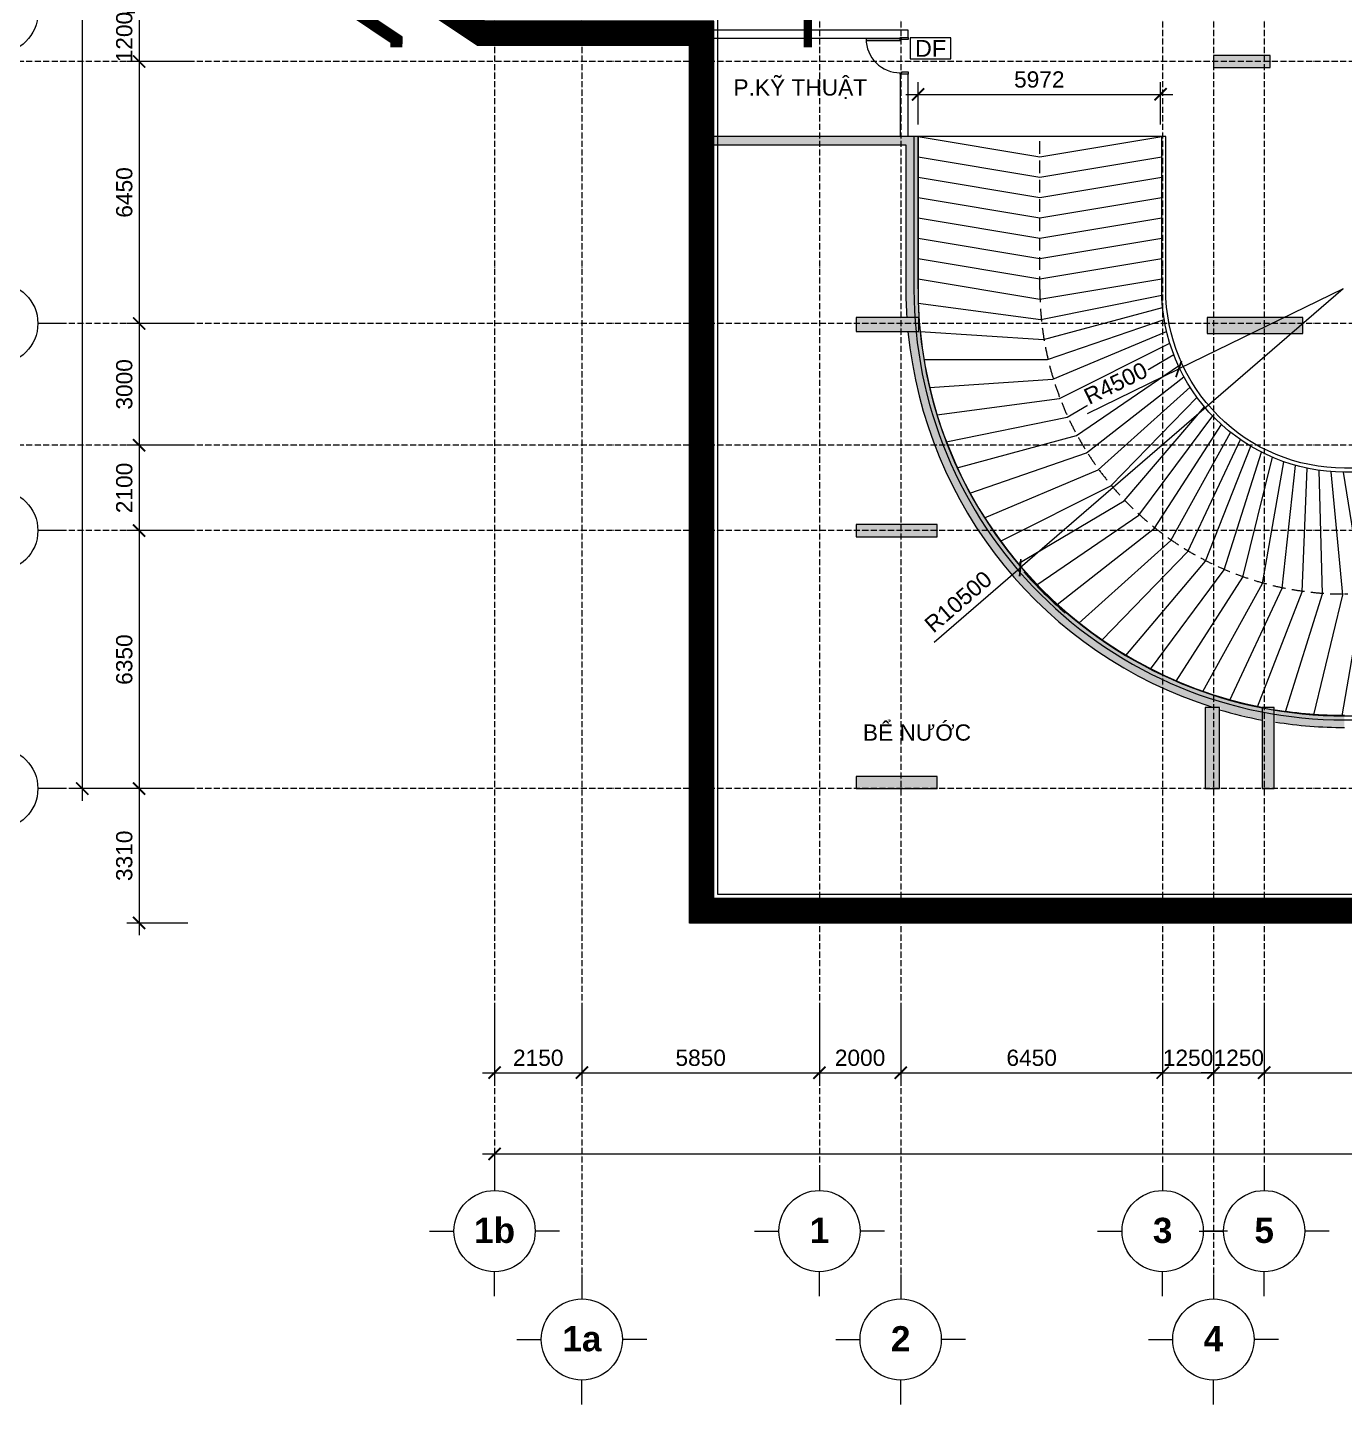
# Model space of a CAD drawing. Header units: millimetres. Extents: x -55734 to 118445, y -16290 to 119028.
# Drawn here: x -19999 to 12428, y -15162 to 18735 of the extents above; entities that cross this region are included whole.
import ezdxf
from ezdxf.enums import TextEntityAlignment as Align
from ezdxf.xclip import XClip

# ---------------------------------------------------------------- set-up
doc = ezdxf.new("R2010")
doc.units = ezdxf.units.MM
doc.header["$XCLIPFRAME"] = 0
for name, pattern in [('Grid Line', [4.2, 3, -0.6, 0, -0.6]), ('HIDDEN2', [4.7625, 3.175, -1.5875]), ('PHANTOM', [63.5, 31.75, -6.35, 6.35, -6.35, 6.35, -6.35])]:
    doc.linetypes.add(name, pattern=pattern)
doc.layers.get('Defpoints').update_dxf_attribs({"color": 230})
for name, color, linetype, lineweight in [('A-DETL-THIN', 151, 'Continuous', 5), ('CHU', 181, 'Continuous', 5), ('CUA', 31, 'Continuous', 9), ('DIM', 1, 'Continuous', 5), ('HATCH-1', 8, 'Continuous', 5), ('HATCH-TUONG', 152, 'Continuous', 15), ('KH', 6, 'Continuous', 5), ('KI-HIEU-1', 151, 'Continuous', 9), ('NET THAY 2', 55, 'Continuous', 5), ('NET-CAT', 3, 'Continuous', 15), ('NET-THAY', 2, 'Continuous', 9), ('TRUC', 225, 'Continuous', 5), ('X-COT HAM$0$LC.HA', 8, 'Continuous', 9), ('Y-GHI CHU PCCC$0$Z-CT1-GHI CHU TT$0$KI-HIEU', 6, 'Continuous', 13)]:
    doc.layers.add(name, color=color, linetype=linetype, lineweight=lineweight)
doc.layers.add('CGXD', color=5, linetype='HIDDEN2')
doc.layers.add('RD-AB', color=4, linetype='PHANTOM')
doc.styles.add('Arial_4', font='arial_0.ttf', dxfattribs={"height": 400})
doc.styles.add('Arial_B', font='arialbd_0.ttf', dxfattribs={"height": 3})
doc.styles.add('TA1', font='arial_0.ttf')
doc.styles.add('Y-GHI CHU PCCC$0$Arial', font='arial_0.ttf')
doc.dimstyles.new('D_200_KTx2', dxfattribs={"dimtxt": 400, "dimasz": 300, "dimexe": 300, "dimexo": 300, "dimgap": 160, "dimtad": 1, "dimdec": 0, "dimzin": 9, "dimtxsty": 'TA1', "dimblk": 'ARCHTICK', "dimcen": 1, "dimdle": 300, "dimclrd": 256, "dimclre": 256, "dimclrt": 7, "dimadec": 0, "dimazin": 0, "dimtfac": 1, "dimtdec": 0, "dimtix": 1, "dimtmove": 1, "dimatfit": 3, "dimldrblk": 'ARCHTICK', "dimfxl": 0, "dimtolj": 1, "dimtzin": 0, "dimlwd": -1, "dimlwe": -1, "dimarcsym": 0})

# ---------------------------------------------------------------- blocks, each defined once
blk = doc.blocks.new('CUA 1 CANH MO - 2 - Type 1-1152486-MẶT BẰNG HẦM 2')
at = {"layer": 'CUA', "lineweight": 5}
for p, q in [((-349, -102), (-349, 98)), ((-349, 98), (-299, 98)), ((-299, 98), (-299, -61)), ((501, 98), (551, 98)), ((501, -61), (501, 98)), ((551, 98), (551, -102)), ((-319, -102), (-349, -102)), ((-319, -61), (-319, -102)), ((-299, -61), (-319, -61)), ((521, -61), (501, -61)), ((521, -102), (521, -61)), ((551, -102), (521, -102))]:
    blk.add_line(p, q, dxfattribs=at)
at = {"layer": 'CUA'}
for p, q in [((-278, -102), (-318, -102)), ((-318, -102), (-318, -940)), ((-278, -940), (-278, -102)), ((-318, -940), (-278, -940))]:
    blk.add_line(p, q, dxfattribs=at)
at = {"layer": 'CUA', "lineweight": 5}
blk.add_arc((-318, -102), 838, 270, 0.5, dxfattribs=at)
blk = doc.blocks.new('_ArchTick')
at = {"color": 0, "const_width": 0.15}
blk.add_lwpolyline([(-0.5, -0.5), (0.5, 0.5)], dxfattribs=at)
blk = doc.blocks.new('*D25')
at = {"layer": 'Defpoints', "color": 0, "transparency": 16777216}
for p in [(12392, 12300), (4445, 5437)]:
    blk.add_point(p, dxfattribs=at)
at = {"layer": 'DIM', "transparency": 16777216}
for p in [(12392, 12300), (2321, 3603)]:
    blk.add_line(p, (4445, 5437), dxfattribs=at)
at = {"layer": 'DIM', "transparency": 16777216, "xscale": 300, "yscale": 300, "zscale": 300, "rotation": 40.8131607590507}
blk.add_blockref('_ArchTick', (4445, 5437), dxfattribs=at)
at = {"layer": 'DIM', "color": 7, "transparency": 16777216, "insert": (2918, 4600), "char_height": 400, "attachment_point": 5, "rotation": 40.8132, "style": 'TA1', "bg_fill": 3, "box_fill_scale": 1.1, "bg_fill_color": 256, "bg_fill_true_color": 13158600, "bg_fill_transparency": 0}
blk.add_mtext('\\A1;R10500', dxfattribs=at)
blk = doc.blocks.new('*D26')
at = {"layer": 'Defpoints', "color": 0, "transparency": 16777216}
for p in [(12392, 12300), (8347, 10329)]:
    blk.add_point(p, dxfattribs=at)
at = {"layer": 'DIM', "transparency": 16777216}
for p in [(12392, 12300), (6103, 9235)]:
    blk.add_line(p, (8347, 10329), dxfattribs=at)
at = {"layer": 'DIM', "transparency": 16777216, "xscale": 300, "yscale": 300, "zscale": 300, "rotation": 25.97823927667847}
blk.add_blockref('_ArchTick', (8347, 10329), dxfattribs=at)
at = {"layer": 'DIM', "color": 7, "transparency": 16777216, "insert": (6795, 9978), "char_height": 400, "attachment_point": 5, "rotation": 25.9782, "style": 'TA1', "bg_fill": 3, "box_fill_scale": 1.1, "bg_fill_color": 256, "bg_fill_true_color": 13158600, "bg_fill_transparency": 0}
blk.add_mtext('\\A1;R4500', dxfattribs=at)
blk = doc.blocks.new('A$C1F0A2BF7')
at = {"layer": 'CGXD', "ltscale": 200, "const_width": 200, "elevation": 0}
blk.add_lwpolyline([(54942, 54922), (54956, 47954), (54991, 43945), (54923, 39987), (55073, 34371), (55051, 33492), (97748, 33429)], dxfattribs=at)
at = {"layer": 'RD-AB', "ltscale": 30, "const_width": 300, "elevation": 0}
blk.add_lwpolyline([(41197, 95371), (41282, 82268), (40986, 79251), (41668, 72273), (42098, 70722), (42667, 70685), (42957, 66648), (42571, 66562), (42573, 66131), (42429, 65920), (42421, 61612), (42341, 57578), (42284, 56540), (42190, 53690), (44821, 51927), (44789, 50967), (50951, 50939), (50957, 47933), (50990, 43962), (50923, 39968), (51072, 34367), (50998, 31365), (51047, 29498), (102264, 29423)], dxfattribs=at)
blk = doc.blocks.new('A$C0E434E78')
blk.add_lwpolyline([(-3000, 500), (0, 0), (3000, 500)])
blk = doc.blocks.new('*U58')
for points in [[(-1626, 50), (-50, 50), (0, -100), (0, 200), (50, 50), (1704, 50)], [(-1626, 0), (-50, 0), (0, -150), (0, 150), (50, 0), (1704, 0)]]:
    blk.add_lwpolyline(points)
blk = doc.blocks.new('A$C2C8B7A84')
at = {"layer": 'HATCH-1'}
for points in [[(13059, -14260), (13413, -12135)], [(13559, -14260), (13670, -13592)]]:
    blk.add_lwpolyline(points, dxfattribs=at)
at = {"layer": 'KI-HIEU-1', "linetype": 'HIDDEN2', "ltscale": 100}
blk.add_lwpolyline([(13060, -11260), (10600, -11260, -0.414214), (3100, -3760), (3100, 0)], format="xyb", dxfattribs=at)
at = {"layer": 'NET-THAY'}
for points in [[(12712, -8160), (10600, -8160, -0.414214), (6200, -3760), (6200, 0), (0, 0), (0, -3760, 0.414214), (10600, -14360), (13806, -14360)], [(12730, -8260), (10600, -8260, -0.414214), (6100, -3760), (6100, 0), (100, 0), (100, -3760, 0.414214), (10600, -14260), (13788, -14260)]]:
    blk.add_lwpolyline(points, format="xyb", dxfattribs=at)
at = {"layer": 'HATCH-1'}
for p in [(3100, -500), (3100, -1000), (3100, -1500), (3100, -2000), (3100, -2500), (3100, -3000), (3100, -3500), (3100, -4000)]:
    blk.add_blockref('A$C0E434E78', p, dxfattribs=at)
for p, rotation in [((3120, -4500), 1.833464944417754), ((3186, -4996), 5.653183578623025), ((3285, -5488), 9.472902212828389), ((3416, -5971), 13.29262084703385), ((3579, -6445), 17.11233948123922), ((3774, -6906), 20.93205811544458), ((3998, -7354), 24.75177674964996), ((4252, -7786), 28.57149538385532), ((4535, -8200), 32.39121401806069), ((4844, -8594), 36.21093265226605), ((5179, -8967), 40.03065128647133), ((5538, -9316), 43.8503699206767), ((5919, -9641), 47.67008855488206), ((6321, -9940), 51.48980718908753), ((6743, -10211), 55.30952582329289), ((7181, -10454), 59.12924445749826), ((7634, -10667), 62.94896309170381), ((8101, -10849), 66.76868172590927), ((8579, -11000), 70.58840036011463), ((9066, -11118), 74.40811899432), ((9559, -11204), 78.22783762852536), ((10058, -11257), 82.04755626273065), ((10558, -11277), 85.86727489693601), ((11059, -11263), 89.68699353114157), ((11559, -11260), 90), ((12059, -11260), 90), ((12559, -11260), 90), ((13059, -11260), 90)]:
    blk.add_blockref('A$C0E434E78', p, dxfattribs=dict(at, rotation=rotation))
at = {"layer": 'HATCH-1', "xscale": 2, "yscale": 2, "zscale": 2, "rotation": 280}
blk.add_blockref('*U58', (13259, -11260), dxfattribs=at)
blk = doc.blocks.new('*D72')
at = {"layer": 'Defpoints', "color": 0, "transparency": 16777216}
for p in [(7900, 17090), (1928, 16050), (7900, 16050)]:
    blk.add_point(p, dxfattribs=at)
at = {"layer": 'DIM', "transparency": 16777216}
for p, q in [((1928, 16350), (1928, 17390)), ((7900, 16350), (7900, 17390)), ((1628, 17090), (8200, 17090))]:
    blk.add_line(p, q, dxfattribs=at)
at = {"layer": 'DIM', "transparency": 16777216, "xscale": 300, "yscale": 300, "zscale": 300, "rotation": 180}
blk.add_blockref('_ArchTick', (1928, 17090), dxfattribs=at)
at = {"layer": 'DIM', "transparency": 16777216, "xscale": 300, "yscale": 300, "zscale": 300}
blk.add_blockref('_ArchTick', (7900, 17090), dxfattribs=at)
at = {"layer": 'DIM', "color": 7, "transparency": 16777216, "insert": (4914, 17454), "char_height": 400, "attachment_point": 5, "style": 'TA1', "bg_fill": 3, "box_fill_scale": 1.1, "bg_fill_color": 256, "bg_fill_true_color": 13158600, "bg_fill_transparency": 0}
blk.add_mtext('\\A1;5972', dxfattribs=at)
blk = doc.blocks.new('A$C7BC647D4')
for points in [[(44139, 8967), (45631, -3310), (-3699, -3310), (-3699, 18290), (-8923, 18290), (-11799, 20218), (-11799, 45650), (42773, 45650), (44343, 34586), (74924, 41932), (76806, 36089), (97174, 42649), (104895, 16253)], [(43471, 9491), (44953, -2710), (-3099, -2710), (-3099, 18890), (-8740, 18890), (-11199, 20538), (-11199, 45050), (42252, 45050), (43841, 33849), (74524, 41219), (76419, 35334), (96771, 41889), (104120, 16765)]]:
    blk.add_lwpolyline(points, close=True)
at = {"layer": 'HATCH-1', "const_width": 600}
blk.add_lwpolyline([(43805, 9229), (45292, -3010), (-3399, -3010), (-3399, 18590), (-8831, 18590), (-11499, 20378), (-11499, 45350), (42512, 45350), (44092, 34217), (74724, 41575), (76612, 35712), (96972, 42269), (104507, 16509)], close=True, dxfattribs=at)
blk = doc.blocks.new('ALC1807-ASCENT PLAZA-KET CAU_rvt-1-MẶT BẰNG HẦM 1')
at = {"layer": 'X-COT HAM$0$LC.HA'}
h = blk.add_hatch(color=256, dxfattribs=at)
h.dxf.hatch_style = 1
h.paths.add_polyline_path([(10601, 17750), (10601, 18050), (9201, 18050), (9201, 17750)])
h = blk.add_hatch(color=256, dxfattribs=at)
h.dxf.hatch_style = 1
h.paths.add_polyline_path([(1951, 11250), (1951, 11600), (401, 11600), (401, 11250)])
h = blk.add_hatch(color=256, dxfattribs=at)
h.dxf.hatch_style = 1
h.paths.add_polyline_path([(9051, 11600), (9051, 11200), (11401, 11200), (11401, 11600)])
h = blk.add_hatch(color=256, dxfattribs=at)
h.dxf.hatch_style = 1
h.paths.add_polyline_path([(2401, 6200), (2401, 6500), (401, 6500), (401, 6200)])
h = blk.add_hatch(color=256, dxfattribs=at)
h.dxf.hatch_style = 1
h.paths.add_polyline_path([(9351, 2000), (9001, 2000), (9001, 0), (9351, 0)])
h = blk.add_hatch(color=256, dxfattribs=at)
h.dxf.hatch_style = 1
h.paths.add_polyline_path([(10701, 2000), (10401, 2000), (10401, 0), (10701, 0)])
h = blk.add_hatch(color=256, dxfattribs=at)
h.dxf.hatch_style = 1
h.paths.add_polyline_path([(2401, 0), (2401, 300), (401, 300), (401, 0)])
at = {"ltscale": 1000}
for points in [[(10601, 17750), (10601, 18050), (9201, 18050), (9201, 17750)], [(1951, 11250), (1951, 11600), (401, 11600), (401, 11250)], [(9051, 11600), (9051, 11200), (11401, 11200), (11401, 11600)], [(2401, 6200), (2401, 6500), (401, 6500), (401, 6200)], [(9351, 2000), (9001, 2000), (9001, 0), (9351, 0)], [(10701, 2000), (10401, 2000), (10401, 0), (10701, 0)], [(2401, 0), (2401, 300), (401, 300), (401, 0)]]:
    blk.add_lwpolyline(points, close=True, dxfattribs=at)
blk = doc.blocks.new('*D87')
at = {"layer": 'Defpoints', "color": 0, "transparency": 16777216}
for p in [(-8499, -4994), (-6349, -4994), (-6349, -6994)]:
    blk.add_point(p, dxfattribs=at)
at = {"layer": 'DIM', "transparency": 16777216}
for p, q in [((-8499, -5294), (-8499, -7294)), ((-6349, -5294), (-6349, -7294)), ((-8799, -6994), (-6049, -6994))]:
    blk.add_line(p, q, dxfattribs=at)
at = {"layer": 'DIM', "transparency": 16777216, "xscale": 300, "yscale": 300, "zscale": 300, "rotation": 180}
blk.add_blockref('_ArchTick', (-8499, -6994), dxfattribs=at)
at = {"layer": 'DIM', "transparency": 16777216, "xscale": 300, "yscale": 300, "zscale": 300}
blk.add_blockref('_ArchTick', (-6349, -6994), dxfattribs=at)
at = {"layer": 'DIM', "color": 7, "transparency": 16777216, "insert": (-7424, -6630), "char_height": 400, "attachment_point": 5, "style": 'TA1'}
blk.add_mtext('\\A1;2150', dxfattribs=at)
blk = doc.blocks.new('*D88')
at = {"layer": 'Defpoints', "color": 0, "transparency": 16777216}
for p in [(-6349, -4994), (-499, -4994), (-499, -6994)]:
    blk.add_point(p, dxfattribs=at)
at = {"layer": 'DIM', "transparency": 16777216}
for p, q in [((-6349, -5294), (-6349, -7294)), ((-499, -5294), (-499, -7294)), ((-6649, -6994), (-199, -6994))]:
    blk.add_line(p, q, dxfattribs=at)
at = {"layer": 'DIM', "transparency": 16777216, "xscale": 300, "yscale": 300, "zscale": 300, "rotation": 180}
blk.add_blockref('_ArchTick', (-6349, -6994), dxfattribs=at)
at = {"layer": 'DIM', "transparency": 16777216, "xscale": 300, "yscale": 300, "zscale": 300}
blk.add_blockref('_ArchTick', (-499, -6994), dxfattribs=at)
at = {"layer": 'DIM', "color": 7, "transparency": 16777216, "insert": (-3424, -6630), "char_height": 400, "attachment_point": 5, "style": 'TA1'}
blk.add_mtext('\\A1;5850', dxfattribs=at)
blk = doc.blocks.new('*D89')
at = {"layer": 'Defpoints', "color": 0, "transparency": 16777216}
for p in [(-499, -4994), (1501, -4994), (1501, -6994)]:
    blk.add_point(p, dxfattribs=at)
at = {"layer": 'DIM', "transparency": 16777216}
for p, q in [((-499, -5294), (-499, -7294)), ((1501, -5294), (1501, -7294)), ((-799, -6994), (1801, -6994))]:
    blk.add_line(p, q, dxfattribs=at)
at = {"layer": 'DIM', "transparency": 16777216, "xscale": 300, "yscale": 300, "zscale": 300, "rotation": 180}
blk.add_blockref('_ArchTick', (-499, -6994), dxfattribs=at)
at = {"layer": 'DIM', "transparency": 16777216, "xscale": 300, "yscale": 300, "zscale": 300}
blk.add_blockref('_ArchTick', (1501, -6994), dxfattribs=at)
at = {"layer": 'DIM', "color": 7, "transparency": 16777216, "insert": (501, -6630), "char_height": 400, "attachment_point": 5, "style": 'TA1'}
blk.add_mtext('\\A1;2000', dxfattribs=at)
blk = doc.blocks.new('*D90')
at = {"layer": 'Defpoints', "color": 0, "transparency": 16777216}
for p in [(1501, -4994), (7951, -4994), (7951, -6994)]:
    blk.add_point(p, dxfattribs=at)
at = {"layer": 'DIM', "transparency": 16777216}
for p, q in [((1501, -5294), (1501, -7294)), ((7951, -5294), (7951, -7294)), ((1201, -6994), (8251, -6994))]:
    blk.add_line(p, q, dxfattribs=at)
at = {"layer": 'DIM', "transparency": 16777216, "xscale": 300, "yscale": 300, "zscale": 300, "rotation": 180}
blk.add_blockref('_ArchTick', (1501, -6994), dxfattribs=at)
at = {"layer": 'DIM', "transparency": 16777216, "xscale": 300, "yscale": 300, "zscale": 300}
blk.add_blockref('_ArchTick', (7951, -6994), dxfattribs=at)
at = {"layer": 'DIM', "color": 7, "transparency": 16777216, "insert": (4726, -6630), "char_height": 400, "attachment_point": 5, "style": 'TA1'}
blk.add_mtext('\\A1;6450', dxfattribs=at)
blk = doc.blocks.new('*D91')
at = {"layer": 'Defpoints', "color": 0, "transparency": 16777216}
for p in [(7951, -4994), (9201, -4994), (9201, -6994)]:
    blk.add_point(p, dxfattribs=at)
at = {"layer": 'DIM', "transparency": 16777216}
for p, q in [((7951, -5294), (7951, -7294)), ((9201, -5294), (9201, -7294)), ((7951, -6994), (7651, -6994)), ((7951, -6994), (9201, -6994)), ((9201, -6994), (9501, -6994))]:
    blk.add_line(p, q, dxfattribs=at)
at = {"layer": 'DIM', "transparency": 16777216, "xscale": 300, "yscale": 300, "zscale": 300}
blk.add_blockref('_ArchTick', (7951, -6994), dxfattribs=at)
at = {"layer": 'DIM', "transparency": 16777216, "xscale": 300, "yscale": 300, "zscale": 300, "rotation": 180}
blk.add_blockref('_ArchTick', (9201, -6994), dxfattribs=at)
at = {"layer": 'DIM', "color": 7, "transparency": 16777216, "insert": (8576, -6630), "char_height": 400, "attachment_point": 5, "style": 'TA1'}
blk.add_mtext('\\A1;1250', dxfattribs=at)
blk = doc.blocks.new('*D92')
at = {"layer": 'Defpoints', "color": 0, "transparency": 16777216}
for p in [(9201, -4994), (10451, -4994), (10451, -6994)]:
    blk.add_point(p, dxfattribs=at)
at = {"layer": 'DIM', "transparency": 16777216}
for p, q in [((9201, -5294), (9201, -7294)), ((10451, -5294), (10451, -7294)), ((9201, -6994), (8901, -6994)), ((9201, -6994), (10451, -6994)), ((10451, -6994), (10751, -6994))]:
    blk.add_line(p, q, dxfattribs=at)
at = {"layer": 'DIM', "transparency": 16777216, "xscale": 300, "yscale": 300, "zscale": 300}
blk.add_blockref('_ArchTick', (9201, -6994), dxfattribs=at)
at = {"layer": 'DIM', "transparency": 16777216, "xscale": 300, "yscale": 300, "zscale": 300, "rotation": 180}
blk.add_blockref('_ArchTick', (10451, -6994), dxfattribs=at)
at = {"layer": 'DIM', "color": 7, "transparency": 16777216, "insert": (9826, -6630), "char_height": 400, "attachment_point": 5, "style": 'TA1'}
blk.add_mtext('\\A1;1250', dxfattribs=at)
blk = doc.blocks.new('*D93')
at = {"layer": 'Defpoints', "color": 0, "transparency": 16777216}
for p in [(10451, -4994), (17001, -4994), (17001, -6994)]:
    blk.add_point(p, dxfattribs=at)
at = {"layer": 'DIM', "transparency": 16777216}
for p, q in [((10451, -5294), (10451, -7294)), ((17001, -5294), (17001, -7294)), ((10151, -6994), (17301, -6994))]:
    blk.add_line(p, q, dxfattribs=at)
at = {"layer": 'DIM', "transparency": 16777216, "xscale": 300, "yscale": 300, "zscale": 300, "rotation": 180}
blk.add_blockref('_ArchTick', (10451, -6994), dxfattribs=at)
at = {"layer": 'DIM', "transparency": 16777216, "xscale": 300, "yscale": 300, "zscale": 300}
blk.add_blockref('_ArchTick', (17001, -6994), dxfattribs=at)
at = {"layer": 'DIM', "color": 7, "transparency": 16777216, "insert": (13726, -6630), "char_height": 400, "attachment_point": 5, "style": 'TA1'}
blk.add_mtext('\\A1;6550', dxfattribs=at)
blk = doc.blocks.new('*D102')
at = {"layer": 'Defpoints', "color": 0, "transparency": 16777216}
for p in [(-8499, -8570), (41001, -8570), (41001, -8994)]:
    blk.add_point(p, dxfattribs=at)
at = {"layer": 'DIM', "transparency": 16777216}
for p, q in [((-8799, -8994), (41301, -8994)), ((-8499, -8870), (-8499, -9294)), ((41001, -8870), (41001, -9294))]:
    blk.add_line(p, q, dxfattribs=at)
at = {"layer": 'DIM', "transparency": 16777216, "xscale": 300, "yscale": 300, "zscale": 300, "rotation": 180}
blk.add_blockref('_ArchTick', (-8499, -8994), dxfattribs=at)
at = {"layer": 'DIM', "transparency": 16777216, "xscale": 300, "yscale": 300, "zscale": 300}
blk.add_blockref('_ArchTick', (41001, -8994), dxfattribs=at)
at = {"layer": 'DIM', "color": 7, "transparency": 16777216, "insert": (16251, -8630), "char_height": 400, "attachment_point": 5, "style": 'TA1'}
blk.add_mtext('\\A1;49500', dxfattribs=at)
blk = doc.blocks.new('*D111')
at = {"layer": 'Defpoints', "color": 0, "transparency": 16777216}
for p in [(-15752, 19100), (-17252, 17900), (-15752, 17900)]:
    blk.add_point(p, dxfattribs=at)
at = {"layer": 'DIM', "transparency": 16777216}
for p, q in [((-17252, 19100), (-17252, 19400)), ((-16052, 19100), (-17552, 19100)), ((-17252, 19100), (-17252, 17900)), ((-16052, 17900), (-17552, 17900)), ((-17252, 17900), (-17252, 17600))]:
    blk.add_line(p, q, dxfattribs=at)
at = {"layer": 'DIM', "transparency": 16777216, "xscale": 300, "yscale": 300, "zscale": 300}
for p, rotation in [((-17252, 19100), 270), ((-17252, 17900), 90)]:
    blk.add_blockref('_ArchTick', p, dxfattribs=dict(at, rotation=rotation))
at = {"layer": 'DIM', "color": 7, "transparency": 16777216, "insert": (-17616, 18500), "char_height": 400, "attachment_point": 5, "rotation": 90, "style": 'TA1'}
blk.add_mtext('\\A1;1200', dxfattribs=at)
blk = doc.blocks.new('*D112')
at = {"layer": 'Defpoints', "color": 0, "transparency": 16777216}
for p in [(-15752, 17900), (-17252, 11450), (-15752, 11450)]:
    blk.add_point(p, dxfattribs=at)
at = {"layer": 'DIM', "transparency": 16777216}
for p, q in [((-17252, 18200), (-17252, 11150)), ((-16052, 17900), (-17552, 17900)), ((-16052, 11450), (-17552, 11450))]:
    blk.add_line(p, q, dxfattribs=at)
at = {"layer": 'DIM', "transparency": 16777216, "xscale": 300, "yscale": 300, "zscale": 300}
for p, rotation in [((-17252, 17900), 90), ((-17252, 11450), 270)]:
    blk.add_blockref('_ArchTick', p, dxfattribs=dict(at, rotation=rotation))
at = {"layer": 'DIM', "color": 7, "transparency": 16777216, "insert": (-17616, 14675), "char_height": 400, "attachment_point": 5, "rotation": 90, "style": 'TA1'}
blk.add_mtext('\\A1;6450', dxfattribs=at)
blk = doc.blocks.new('*D113')
at = {"layer": 'Defpoints', "color": 0, "transparency": 16777216}
for p in [(-15752, 11450), (-17252, 8450), (-15752, 8450)]:
    blk.add_point(p, dxfattribs=at)
at = {"layer": 'DIM', "transparency": 16777216}
for p, q in [((-17252, 11750), (-17252, 8150)), ((-16052, 11450), (-17552, 11450)), ((-16052, 8450), (-17552, 8450))]:
    blk.add_line(p, q, dxfattribs=at)
at = {"layer": 'DIM', "transparency": 16777216, "xscale": 300, "yscale": 300, "zscale": 300}
for p, rotation in [((-17252, 11450), 90), ((-17252, 8450), 270)]:
    blk.add_blockref('_ArchTick', p, dxfattribs=dict(at, rotation=rotation))
at = {"layer": 'DIM', "color": 7, "transparency": 16777216, "insert": (-17616, 9950), "char_height": 400, "attachment_point": 5, "rotation": 90, "style": 'TA1'}
blk.add_mtext('\\A1;3000', dxfattribs=at)
blk = doc.blocks.new('*D114')
at = {"layer": 'Defpoints', "color": 0, "transparency": 16777216}
for p in [(-15752, 8450), (-17252, 6350), (-15752, 6350)]:
    blk.add_point(p, dxfattribs=at)
at = {"layer": 'DIM', "transparency": 16777216}
for p, q in [((-17252, 8750), (-17252, 6050)), ((-16052, 8450), (-17552, 8450)), ((-16052, 6350), (-17552, 6350))]:
    blk.add_line(p, q, dxfattribs=at)
at = {"layer": 'DIM', "transparency": 16777216, "xscale": 300, "yscale": 300, "zscale": 300}
for p, rotation in [((-17252, 8450), 90), ((-17252, 6350), 270)]:
    blk.add_blockref('_ArchTick', p, dxfattribs=dict(at, rotation=rotation))
at = {"layer": 'DIM', "color": 7, "transparency": 16777216, "insert": (-17616, 7400), "char_height": 400, "attachment_point": 5, "rotation": 90, "style": 'TA1'}
blk.add_mtext('\\A1;2100', dxfattribs=at)
blk = doc.blocks.new('*D115')
at = {"layer": 'Defpoints', "color": 0, "transparency": 16777216}
for p in [(-15752, 6350), (-17252, 0), (-15752, 0)]:
    blk.add_point(p, dxfattribs=at)
at = {"layer": 'DIM', "transparency": 16777216}
for p, q in [((-17252, 6650), (-17252, -300)), ((-16052, 6350), (-17552, 6350)), ((-16052, 0), (-17552, 0))]:
    blk.add_line(p, q, dxfattribs=at)
at = {"layer": 'DIM', "transparency": 16777216, "xscale": 300, "yscale": 300, "zscale": 300}
for p, rotation in [((-17252, 6350), 90), ((-17252, 0), 270)]:
    blk.add_blockref('_ArchTick', p, dxfattribs=dict(at, rotation=rotation))
at = {"layer": 'DIM', "color": 7, "transparency": 16777216, "insert": (-17616, 3175), "char_height": 400, "attachment_point": 5, "rotation": 90, "style": 'TA1'}
blk.add_mtext('\\A1;6350', dxfattribs=at)
blk = doc.blocks.new('*D116')
at = {"layer": 'Defpoints', "color": 0, "transparency": 16777216}
for p in [(-15752, 42600), (-18652, 0), (-15752, 0)]:
    blk.add_point(p, dxfattribs=at)
at = {"layer": 'DIM', "transparency": 16777216}
for p, q in [((-18652, 42900), (-18652, -300)), ((-16052, 42600), (-18952, 42600)), ((-16052, 0), (-18952, 0))]:
    blk.add_line(p, q, dxfattribs=at)
at = {"layer": 'DIM', "transparency": 16777216, "xscale": 300, "yscale": 300, "zscale": 300}
for p, rotation in [((-18652, 42600), 90), ((-18652, 0), 270)]:
    blk.add_blockref('_ArchTick', p, dxfattribs=dict(at, rotation=rotation))
at = {"layer": 'DIM', "color": 7, "transparency": 16777216, "insert": (-19016, 21300), "char_height": 400, "attachment_point": 5, "rotation": 90, "style": 'TA1'}
blk.add_mtext('\\A1;42600', dxfattribs=at)
blk = doc.blocks.new('Grid - FamilyAL-KH TRUC-550400-MẶT BẰNG HẦM 2')
at = {"layer": 'KH'}
for p, q in [((0, 7), (0, 4)), ((-8, -1), (-5, -1)), ((8, -1), (5, -1)), ((0, -9), (0, -6))]:
    blk.add_line(p, q, dxfattribs=at)
blk.add_circle((0, -1), 5, dxfattribs=at)
blk = doc.blocks.new('*D117')
at = {"layer": 'Defpoints', "color": 0, "transparency": 16777216}
for p in [(-15752, 0), (-17252, -3310), (-15752, -3310)]:
    blk.add_point(p, dxfattribs=at)
at = {"layer": 'DIM', "transparency": 16777216}
for p, q in [((-17252, 300), (-17252, -3610)), ((-16052, 0), (-17552, 0)), ((-16052, -3310), (-17552, -3310))]:
    blk.add_line(p, q, dxfattribs=at)
at = {"layer": 'DIM', "transparency": 16777216, "xscale": 300, "yscale": 300, "zscale": 300}
for p, rotation in [((-17252, 0), 90), ((-17252, -3310), 270)]:
    blk.add_blockref('_ArchTick', p, dxfattribs=dict(at, rotation=rotation))
at = {"layer": 'DIM', "color": 7, "transparency": 16777216, "insert": (-17616, -1655), "char_height": 400, "attachment_point": 5, "rotation": 90, "style": 'TA1'}
blk.add_mtext('\\A1;3310', dxfattribs=at)
blk = doc.blocks.new('Y-GHI CHU PCCC$0$A$C67775D76')
at = {"color": 8, "ltscale": 30}
blk.add_lwpolyline([(-267, -138), (267, -138), (267, 138), (-267, 138)], close=True, dxfattribs=at)
at = {"color": 8, "style": 'Y-GHI CHU PCCC$0$Arial'}
blk.add_text('DF', height=220, dxfattribs=at).set_placement((0, 0), align=Align.MIDDLE_CENTER)

msp = doc.modelspace()

# ---------------------------------------------------------------- hatches: boundary and pattern name
at = {"layer": 'HATCH-TUONG', "lineweight": 9}
msp.add_hatch(color=256, dxfattribs=at).paths.add_polyline_path([(1600.2, 15849.9), (1928.1, 15849.9), (1928.1, 16049.9), (-3099.5, 16049.9), (-3099.5, 15849.9), (-1711.6, 15849.9)])
msp.add_hatch(color=256, dxfattribs=at).paths.add_polyline_path([(1928.1, 12303.3), (1928.1, 15853.3), (1628.1, 15853.3), (1628.1, 12303.3)], flags=0)
h = msp.add_hatch(color=256, dxfattribs=at)
h.paths.add_polyline_path([(12428.1, 1503.3), (12428.1, 1803.3), (12069.6, 1809.4), (11711.5, 1827.7), (11354.3, 1858.3), (10998.3, 1901.1), (10728.4, 1942.9), (10728.4, 1639.3), (10957.5, 1603.9), (11323.6, 1559.9), (11691, 1528.4), (12059.3, 1509.6)], flags=0)
h.paths.add_polyline_path([(10428.4, 1691.6), (10428.4, 1996.9), (10291.8, 2022.9), (9942, 2101.8), (9595.2, 2192.6), (9251.7, 2295.3), (8911.8, 2409.5), (8576.1, 2535.3), (8244.8, 2672.6), (7918.5, 2821), (7597.4, 2980.5), (7281.9, 3150.8), (6972.4, 3331.9), (6669.3, 3523.4), (6372.9, 3725.1), (6083.6, 3936.8), (5801.6, 4158.3), (5527.4, 4389.3), (5261.2, 4629.5), (5003.4, 4878.7), (4754.3, 5136.5), (4514.1, 5402.6), (4283.1, 5676.8), (4022.5, 6012.2), (3849.9, 6248.1), (3648.1, 6544.5), (3456.7, 6847.6), (3275.6, 7157.1), (3105.3, 7472.6), (2945.8, 7793.7), (2797.3, 8120.1), (2660.1, 8451.3), (2534.3, 8787), (2420, 9126.9), (2317.4, 9470.4), (2226.6, 9817.2), (2147.7, 10167), (2071.6, 10578.1), (2025.9, 10873.5), (1978.4, 11253.3), (1680, 11253.3), (1684.7, 11198.8), (1728.6, 10832.7), (1785.1, 10468.2), (1853.9, 10105.9), (1935.1, 9746.2), (2028.5, 9389.5), (2134.1, 9036.1), (2264.3, 8652.8), (2381, 8341.2), (2522.2, 8000.5), (2674.8, 7664.9), (2838.9, 7334.6), (3014.1, 7010.1), (3200.3, 6691.8), (3397.3, 6380), (3604.8, 6075.1), (3822.6, 5777.5), (4050.4, 5487.5), (4288, 5205.5), (4535, 4931.7), (4791.3, 4666.5), (5056.5, 4410.2), (5330.3, 4163.2), (5612.3, 3925.6), (5902.3, 3697.8), (6199.9, 3480), (6504.8, 3272.5), (6816.5, 3075.5), (7158.2, 2876.7), (7459.4, 2714.1), (7789.6, 2550.1), (8125.3, 2397.4), (8466, 2256.3), (8811.4, 2126.9), (9181.1, 2003.3), (9378.4, 2003.3), (9378.4, 1944.4), (9514.2, 1903.8), (9871, 1810.3), (10230.7, 1729.2)], flags=0)
h.paths.add_polyline_path([(1651.3, 11603.3), (1951.7, 11603.3), (1934.2, 11944.8), (1928.1, 12303.3), (1628.1, 12303.3), (1634.4, 11934.5)], flags=0)

# ---------------------------------------------------------------- linework, layer by layer
at = {"layer": 'NET-CAT'}
for p, q in [((1685.5, 18669.9), (-3099.5, 18669.9)), ((1685.5, 18489.9), (1685.5, 18669.9)), ((-3099.5, 18469.9), (1485.5, 18469.9)), ((1485.5, 18469.9), (1485.5, 18489.9)), ((1485.5, 18489.9), (1685.5, 18489.9)), ((1485.5, 17589.9), (1485.5, 16049.9)), ((1685.5, 17589.9), (1485.5, 17589.9)), ((1685.5, 16049.9), (1685.5, 17589.9)), ((1928.1, 16049.9), (-3099.5, 16049.9)), ((1928.1, 12303.3), (1928.1, 16049.9)), ((-3099.5, 15849.9), (1628.1, 15849.9)), ((1628.1, 15849.9), (1628.1, 12303.3))]:
    msp.add_line(p, q, dxfattribs=at)
for centre, radius, start, end in [((12428.1, 12303.3), 10800, 180, 183.71639), ((12428.1, 12303.3), 10500, 180, 183.82264), ((12428.1, 12303.3), 10800, 185.57961, 252.50321), ((12428.1, 12303.3), 10500, 185.56652, 259.01965), ((12399.9, 12299.9), 10510, 221.51387, 229.34061), ((12400.2, 12299.9), 10800, 253.59545, 259.32819), ((12428.1, 12303.3), 10500, 260.6833, 270), ((12428.1, 12303.3), 10800, 260.94402, 270)]:
    msp.add_arc(centre, radius, start, end, dxfattribs=at)
at = {"layer": 'TRUC', "linetype": 'Grid Line', "ltscale": 50}
for p, q in [((-8499.5, 47249.9), (-8499.5, -9494.1)), ((-6349.5, 47249.9), (-6349.5, -12161.6)), ((-499.5, 47249.9), (-499.5, -9494.1)), ((48819.1, 17899.9), (-21659.5, 17899.9)), ((48819.1, -0.1), (-19344.9, -0.1))]:
    msp.add_line(p, q, dxfattribs=at)

# ---------------------------------------------------------------- block references
at = {"lineweight": 5}
for p, xscale, yscale, zscale, rotation in [((-20944.9, 19099.9), 200.0000000000002, 200.0000000000002, 200.0000000000002, 90), ((-20944.9, 11449.9), 200.0000000000002, 200.0000000000002, 200.0000000000002, 90), ((-20944.9, 6349.9), 200.0000000000002, 200.0000000000002, 200.0000000000002, 90), ((-20944.9, -0.1), 200.0000000000002, 200.0000000000002, 200.0000000000002, 90), ((-8499.5, -11094.1), 199.9999999999999, 199.9999999999999, 199.9999999999999, 180), ((-499.5, -11094.1), 199.9999999999999, 199.9999999999999, 199.9999999999999, 180), ((7950.5, -11094.1), 199.9999999999999, 199.9999999999999, 199.9999999999999, 180), ((10450.5, -11094.1), 199.9999999999999, 199.9999999999999, 199.9999999999999, 180), ((-6349.5, -13761.6), 199.9999999999999, 199.9999999999999, 199.9999999999999, 180), ((1500.5, -13761.6), 199.9999999999999, 199.9999999999999, 199.9999999999999, 180), ((9200.5, -13761.6), 199.9999999999999, 199.9999999999999, 199.9999999999999, 180)]:
    msp.add_blockref('Grid - FamilyAL-KH TRUC-550400-MẶT BẰNG HẦM 2', p, dxfattribs=dict(at, xscale=xscale, yscale=yscale, zscale=zscale, rotation=rotation))
at = {"layer": 'A-DETL-THIN'}
msp.add_blockref('A$C2C8B7A84', (1828.1, 16049.9), dxfattribs=at)
at = {"layer": 'CUA', "rotation": 269.9999999999999}
msp.add_blockref('CUA 1 CANH MO - 2 - Type 1-1152486-MẶT BẰNG HẦM 2', (1587.8, 18141.4), dxfattribs=at)
at = {"layer": 'NET THAY 2'}
ref = msp.add_blockref('A$C1F0A2BF7', (-55733.8, -33492.4, 0), dxfattribs=at)
XClip(ref).set_block_clipping_path([(-27462.6186291156, 51738.6749988016), (137958.5174097056, 152520.3806320981)])
at = {"layer": 'Y-GHI CHU PCCC$0$Z-CT1-GHI CHU TT$0$KI-HIEU', "color": 8, "xscale": 1.875, "yscale": 1.875, "zscale": 1.875}
msp.add_blockref('Y-GHI CHU PCCC$0$A$C67775D76', (2236.1, 18222.4, 0), dxfattribs=at)

# ---------------------------------------------------------------- texts
at = {"layer": 'CHU', "color": 7, "char_height": 400, "attachment_point": 1, "line_spacing_factor": 0.936439, "style": 'Arial_4'}
for s, insert, width in [('\\pt2540,5080,7620,10160,12700,15240,17780,20320,22860,25400,27940,30480,33020,35560,38100,40640,43180,45720,48260,50800,53340,55880,58420,60960,63500,66040,68580,71120,73660,76200,78740,81280;P.KỸ THUẬT', (-2616.8, 17460.4), 3393.6), ('\\pt2540,5080,7620,10160,12700,15240,17780,20320,22860,25400,27940,30480,33020,35560,38100,40640,43180,45720,48260,50800,53340,55880,58420,60960,63500,66040,68580,71120,73660,76200,78740,81280;BỂ NƯỚC', (570, 1580), 5264.12)]:
    msp.add_mtext(s, dxfattribs=dict(at, insert=insert, width=width))
at = {"layer": 'KH', "attachment_point": 2, "line_spacing_factor": 0.941778, "style": 'Arial_B'}
for s, insert, char_height, width in [('1b', (-8499.2, -10566.2), 619.05, 1175.251), ('\\fArial|b1|i0|c0|p34|;1', (-499.2, -10566.2), 619.048, 558.244), ('\\fArial|b1|i0|c0|p34|;3', (7950.8, -10566.2), 619.048, 558.244), ('\\fArial|b1|i0|c0|p34|;5', (10450.8, -10566.2), 619.048, 558.244), ('1a', (-6349.2, -13233.8), 619.05, 1116.488), ('\\fArial|b1|i0|c0|p34|;2', (1500.8, -13233.8), 619.048, 558.244), ('\\fArial|b1|i0|c0|p34|;4', (9200.8, -13233.8), 619.048, 558.244)]:
    msp.add_mtext(s, dxfattribs=dict(at, insert=insert, char_height=char_height, width=width))

# ---------------------------------------------------------------- dimensions: what is measured, and where the dimension line sits
at = {"layer": 'DIM'}
for base, p1, p2, picture, middle in [((-18652, -0.1), (-15752, 42599.9), (-15752, -0.1), '*D116', (-19016.2, 21299.9)), ((-17252, 17899.9), (-15752, 19099.9), (-15752, 17899.9), '*D111', (-17616.2, 18499.9)), ((-17252, 11449.9), (-15752, 17899.9), (-15752, 11449.9), '*D112', (-17616.2, 14674.9)), ((-17252, 8449.9), (-15752, 11449.9), (-15752, 8449.9), '*D113', (-17616.3, 9949.9)), ((-17252, 6349.9), (-15752, 8449.9), (-15752, 6349.9), '*D114', (-17616.2, 7399.9)), ((-17252, -0.1), (-15752, 6349.9), (-15752, -0.1), '*D115', (-17616.3, 3174.9)), ((-17252, -3310.1), (-15752, -0.1), (-15752, -3310.1), '*D117', (-17616.3, -1655.1))]:
    dim = msp.add_linear_dim(base=base, p1=p1, p2=p2, angle=90, dimstyle='D_200_KTx2', dxfattribs=at)
    dim.commit()
    dim.dimension.update_dxf_attribs({"geometry": picture, "text_midpoint": middle})
for base, p1, p2, picture, middle in [((-6349.5, -6994.1), (-8499.5, -4994.1), (-6349.5, -4994.1), '*D87', (-7424.5, -6629.8)), ((-499.5, -6994.1), (-6349.5, -4994.1), (-499.5, -4994.1), '*D88', (-3424.5, -6629.8)), ((1500.5, -6994.1), (-499.5, -4994.1), (1500.5, -4994.1), '*D89', (500.5, -6629.8)), ((7950.5, -6994.1), (1500.5, -4994.1), (7950.5, -4994.1), '*D90', (4725.5, -6629.8)), ((9200.5, -6994.1), (7950.5, -4994.1), (9200.5, -4994.1), '*D91', (8575.5, -6629.8)), ((10450.5, -6994.1), (9200.5, -4994.1), (10450.5, -4994.1), '*D92', (9825.5, -6629.8)), ((17000.5, -6994.1), (10450.5, -4994.1), (17000.5, -4994.1), '*D93', (13725.5, -6629.8)), ((41000.5, -8994.1), (-8499.5, -8569.8), (41000.5, -8569.8), '*D102', (16250.5, -8629.8))]:
    dim = msp.add_linear_dim(base=base, p1=p1, p2=p2, dimstyle='D_200_KTx2', dxfattribs=at)
    dim.commit()
    dim.dimension.update_dxf_attribs({"geometry": picture, "text_midpoint": middle})

# ---------------------------------------------------------------- next in the draw order: dimensions: what is measured, and where the dimension line sits
dim = msp.add_linear_dim(base=(7900.2, 17090), p1=(1928.1, 16049.9), p2=(7900.2, 16049.9), dimstyle='D_200_KTx2', override={"dimtfill": 1, "dimarcsym": 2}, dxfattribs=at)
dim.commit()
dim.dimension.update_dxf_attribs({"geometry": '*D72', "text_midpoint": (4914.1, 17454.2)})
dim = msp.add_radius_dim(center=(12391.9, 12299.9), mpoint=(4445, 5437.2), dimstyle='D_200_KTx2', override={"dimtfill": 1, "dimarcsym": 2}, dxfattribs=at)
dim.commit()
dim.dimension.update_dxf_attribs({"geometry": '*D25', "text_midpoint": (2917.8, 4599.5)})

# ---------------------------------------------------------------- next in the draw order: linework, layer by layer
at = {"layer": 'TRUC', "linetype": 'Grid Line', "ltscale": 50}
for p, q in [((1500.5, 47249.9), (1500.5, -12161.6)), ((48819.1, 8449.9), (-21659.5, 8449.9)), ((48819.1, 6349.9), (-19344.9, 6349.9))]:
    msp.add_line(p, q, dxfattribs=at)

# ---------------------------------------------------------------- next in the draw order: dimensions: what is measured, and where the dimension line sits
at = {"layer": 'DIM'}
dim = msp.add_radius_dim(center=(12391.9, 12299.9), mpoint=(8346.6, 10328.8), dimstyle='D_200_KTx2', override={"dimtfill": 1, "dimarcsym": 2}, dxfattribs=at)
dim.commit()
dim.dimension.update_dxf_attribs({"geometry": '*D26', "text_midpoint": (6795.4, 9978.2)})

# ---------------------------------------------------------------- next in the draw order: linework, layer by layer
at = {"layer": 'NET-THAY'}
msp.add_lwpolyline([(43360, 9578.1), (44840.5, -2610.1), (-2999.5, -2610.1), (-2999.5, 18989.9), (-8709.8, 18989.9), (-11099.5, 20591.2), (-11099.5, 44949.9), (42164.8, 44949.9), (43757.8, 33725.6), (74456.9, 41099.6), (76354.3, 35208.5), (96703.8, 41762.5), (103990.8, 16849.9)], close=True, dxfattribs=at)
at = {"layer": 'TRUC', "linetype": 'Grid Line', "ltscale": 50}
for p, q in [((7950.5, 47249.9), (7950.5, -9494.1)), ((9200.5, 47249.9), (9200.5, -12161.6)), ((10450.5, 47249.9), (10450.5, -9494.1)), ((48819.1, 11449.9), (-19344.9, 11449.9))]:
    msp.add_line(p, q, dxfattribs=at)

# ---------------------------------------------------------------- next in the draw order: block references
at = {"layer": 'NET-CAT'}
for name in ['A$C7BC647D4', 'ALC1807-ASCENT PLAZA-KET CAU_rvt-1-MẶT BẰNG HẦM 1']:
    msp.add_blockref(name, (0, 0), dxfattribs=at)

doc.saveas('drawing.dxf')
